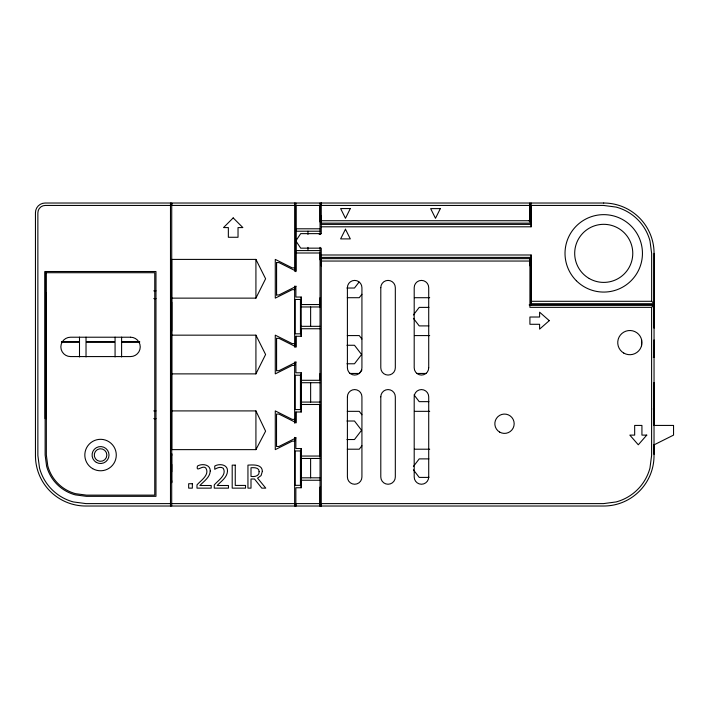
<?xml version="1.0" encoding="UTF-8"?>
<svg xmlns="http://www.w3.org/2000/svg" width="709" height="709" viewBox="0 0 709 709"><rect width="100%" height="100%" fill="white"/><g stroke="black" fill="none" stroke-linecap="round" stroke-linejoin="round"><path stroke-width="1.06" d="M45.128 271.512L45.128 455.045L46.599 466.185A40.573 40.573 0 0 0 75.287 494.873L86.418 496.335L155.971 496.335L155.971 271.512L45.128 271.512L45.128 418.656M171.711 506.022L171.738 203.031L171.702 205.548M295.892 362.237L278.947 370.71L276.528 370.71L276.528 338.326L278.947 338.326L295.892 346.798L295.901 336.252L301.219 336.252L301.21 297.044L295.883 297.044L295.883 286.002M295.883 286.498L278.947 294.962L276.528 294.962L276.528 262.578L278.947 262.578L295.875 271.042L295.857 203.022M294.643 437.799L294.643 441.166L292.223 441.158L275.278 449.63L275.278 410.91L292.223 419.382L294.643 419.373M294.643 422.741L294.643 420.588M294.643 362.139L294.643 365.41L292.223 365.41L275.278 373.882L275.278 335.162L292.223 343.626L294.643 343.626L294.643 346.896L294.643 286.135M294.643 286.392L294.643 289.662L292.223 289.662L275.278 298.134L275.278 259.405L292.223 267.878L294.643 267.878L294.643 271.148M295.866 437.471L295.857 448.54L301.183 448.54L301.174 487.748L295.857 487.748L295.857 506.022L295.857 503.603L320.051 503.603M295.883 423.069L295.892 412L301.228 412L301.236 404.493L301.236 372.792L295.901 372.792L295.892 361.714M301.219 412L301.219 372.792M320.051 373.457L320.051 477.822L301.174 477.822L301.183 448.54M320.051 477.822L320.051 506.022L320.051 487.083M320.051 297.709L320.051 306.962L301.219 306.962M320.051 259.831L320.051 247.352M320.051 234.44L320.051 205.45L295.857 205.45M529.924 265.769L529.933 258.625L321.266 258.625L321.266 506.022L321.266 503.603L603.536 503.603L616.086 501.945A47.893 47.893 0 0 0 649.958 468.073L651.606 455.524L651.606 307.343L654.026 304.923L654.035 307.343M529.915 205.442L321.266 205.442L321.266 203.022L321.266 223.149L529.924 223.149L529.88 203.022L529.907 220.729L321.266 220.729M529.933 258.625L529.915 307.343L651.606 307.343M321.266 226.8L531.121 226.8L531.13 205.442L603.572 205.442L616.13 207.09A47.893 47.893 0 0 1 650.002 240.963L651.651 253.521L651.651 301.298L654.07 303.718L531.147 303.718M531.147 305.331L531.13 254.992L321.266 254.992M654.026 454.389L654.07 253.361A50.339 50.339 0 0 0 603.687 203.022M654.185 444.791L673.55 435.104L673.55 425.427L654.185 425.427L654.185 412.966A9.678 9.678 0 0 0 653.281 408.871M171.711 480.72L171.702 482.661L171.702 453.627L171.693 455.568M171.693 471.902L171.711 464.386M295.901 412L295.875 422.546L278.938 414.074L276.519 414.074L276.519 446.466L278.938 446.466L295.866 437.994M529.915 304.923L654.044 304.923L654.053 328.09L654.07 253.361M641.539 345.744L641.539 339.478M171.72 298.134L255.922 298.134L265.6 278.77L255.922 259.405L171.72 259.405L171.738 449.63L255.922 449.63L265.6 431.169L255.922 410.91L171.738 410.91M171.729 373.882L255.922 373.882L265.6 354.518L255.922 335.162L171.729 335.162M359.002 282.138L354.482 288.031L346.949 288.031M361.9 294.262L359.259 297.709L347.277 297.709M361.9 370.018L359.259 373.457L349.457 373.457M413.409 314.964L419.214 307.387L428.901 307.387M361.9 445.766L359.259 449.205L347.277 449.205M413.409 466.46L419.214 458.883L428.901 458.883M319.147 234.245L321.266 233.633L321.266 216.094M603.731 203.022L45.128 203.022A9.678 9.678 0 0 0 35.45 212.7L35.45 455.683A50.339 50.339 0 0 0 85.789 506.022L603.687 506.022A50.339 50.339 0 0 0 654.026 455.683L654.026 444.623M170.488 205.442L45.287 205.442A7.418 7.418 0 0 0 37.869 212.86L37.869 455.524L39.527 468.073A47.893 47.893 0 0 0 73.39 501.945L85.949 503.603L170.488 503.603M171.738 205.442L294.643 205.442M528.852 220.747L531.059 220.747L531.121 226.8M321.266 224.381L531.121 224.381M295.892 228.794L320.051 228.794M295.875 231.214L320.051 231.214M321.266 233.633L300.696 233.633L295.857 240.892L300.696 248.159L321.266 248.159L321.266 261.045L531.13 261.045M295.875 250.578L320.051 250.578M295.901 252.998L320.051 252.998L320.051 380.29L301.236 380.29M321.266 257.411L531.13 257.411M153.773 290.867L155.971 290.867M414.437 297.709L429.689 297.709M153.773 298.613L155.971 298.613M531.147 301.298L651.651 301.298M320.051 304.542L301.219 304.542L301.219 297.044M529.136 304.923L654.026 304.923M428.901 325.901L419.214 325.901L413.409 318.332M301.219 326.326L320.051 326.326M320.051 328.746L301.219 328.746L301.219 336.252M347.277 335.579L359.259 335.579L361.9 339.026M414.437 335.579L429.689 335.579M61.718 341.694L78.77 341.694M86.755 341.694L114.344 341.694M122.329 341.694L139.7 341.694M61.408 342.181L78.77 342.181M86.755 342.181L114.344 342.181M122.329 342.181L139.7 342.181M346.949 345.265L354.482 345.265L361.581 354.518L354.482 363.779L346.949 363.779M653.29 357.132L654.053 357.132M416.617 373.457L426.419 373.457M301.236 382.718L320.051 382.718M428.901 401.648L419.214 401.648L414.056 394.922M301.236 402.074L320.051 402.074M301.236 404.493L320.051 404.493L320.051 456.047L301.174 456.047M153.773 410.91L155.971 410.91M347.277 411.335L359.259 411.335L361.9 414.774M414.437 411.335L429.689 411.335M153.773 418.656L155.971 418.656M346.949 421.013L354.482 421.013L361.581 430.266L354.482 439.527L346.949 439.527M414.437 449.205L429.689 449.205M301.174 458.466L320.051 458.466M428.901 477.405L419.214 477.405L413.409 469.828M320.051 480.241L301.174 480.241L301.174 487.748M171.711 503.603L294.643 503.603M321.266 258.625L321.266 265.884M295.857 205.442L295.875 271.662M295.883 336.252L295.892 347.321M654.185 412.966L654.185 425.427M654.053 339.921L654.026 357.283M654.026 412.567L654.026 382.709A9.678 9.678 0 0 1 653.742 385.217M531.13 203.022L531.13 220.57M531.13 254.992L531.147 305.038M320.051 203.022L320.051 221.961M310.631 306.962L310.631 326.326M310.639 382.718L310.639 402.074M310.613 458.466L310.613 477.822M307.963 231.214L307.963 234.44M307.963 247.352L307.963 250.578M294.643 203.031L294.643 270.678M294.643 362.299L294.643 423.016M294.643 437.364L294.643 506.022M276.528 262.578L276.528 294.962M276.528 338.326L276.528 370.71M255.922 259.405L255.922 298.134M255.922 335.162L255.922 373.882M255.922 410.91L255.922 449.63M171.702 302.123L171.702 331.165M170.488 203.022L170.488 506.022M121.602 337.147L121.602 356.964M115.071 337.147L115.071 356.964M86.028 337.147L86.028 356.964M79.497 337.147L79.497 356.964M46.342 293.171L46.342 418.656M46.342 272.717L46.342 454.965L47.778 465.866A39.349 39.349 0 0 0 75.606 493.694L86.498 495.13L154.757 495.13L154.757 272.717L46.342 272.717M347.401 396.845L347.401 476.98A7.258 7.258 0 0 0 354.66 484.238A7.258 7.258 0 0 0 361.927 476.98L361.927 396.845A7.258 7.258 0 0 0 354.66 389.578A7.258 7.258 0 0 0 347.401 396.845M347.401 287.668L347.401 367.803A7.258 7.258 0 0 0 354.66 375.061A7.258 7.258 0 0 0 361.927 367.803L361.927 287.668A7.258 7.258 0 0 0 354.66 280.401A7.258 7.258 0 0 0 347.401 287.668M380.804 396.845L380.795 476.98A7.258 7.258 0 0 0 388.062 484.238A7.258 7.258 0 0 0 395.321 476.98L395.321 396.845A7.258 7.258 0 0 0 388.062 389.578A7.258 7.258 0 0 0 380.795 396.845M380.795 287.668L380.795 367.803A7.258 7.258 0 0 0 388.062 375.061A7.258 7.258 0 0 0 395.321 367.803L395.321 287.668A7.258 7.258 0 0 0 388.062 280.401A7.258 7.258 0 0 0 380.795 287.668M210.236 470.989C209.988 477.423 203.873 481.243 199.876 485.497L211.193 485.497L211.193 488.138L196.987 488.138L196.987 484.912C200.753 480.48 209.829 474.968 205.956 468.25C202.969 464.2 195.657 473.275 197.465 466.043C201.985 463.331 210.493 464.351 210.236 470.989M227.509 470.989C227.261 477.423 221.155 481.243 217.158 485.497L228.466 485.497L228.466 488.138L214.269 488.138L214.269 484.912C218.026 480.48 227.11 474.968 223.229 468.25C220.605 466.354 217.184 467.825 214.747 469.323L214.747 466.043C219.285 463.367 227.784 464.368 227.509 470.989M262.348 471.37L261.063 475.606L257.571 478.123L265.76 488.138L261.789 488.138L254.496 478.992L251.004 478.992L251.004 488.138L247.946 488.138L247.946 465.131C252.9 464.847 262.303 464.023 262.348 471.37M259.148 471.609C259.591 476.191 254.425 476.98 251.004 476.439L251.004 467.754C253.937 467.55 259.281 467.391 259.148 471.609M350.308 208.57L345.469 218.31L340.621 208.57L350.308 208.57M345.469 229.22L340.621 238.898L350.308 238.898L345.469 229.22M440.333 208.623L435.494 218.31L430.655 208.623L440.333 208.632M646.768 435.113L638.295 444.791L629.831 435.113L634.67 435.113L634.67 425.427L641.929 425.427L641.929 435.113L646.768 435.113M233.19 217.902L223.512 227.589L228.351 227.589L228.351 237.267L238.029 237.267L238.029 227.589L242.868 227.589L233.19 217.902M549.28 320.654L539.602 329.127L539.602 324.288L529.915 324.288L529.915 317.02L539.602 317.02L539.602 312.182L549.28 320.654M300.448 299.464L295.13 299.464L295.13 333.824L300.448 333.824L300.448 299.464M130.562 337.218L70.545 337.218A9.678 9.678 0 0 0 60.859 346.896A9.678 9.678 0 0 0 70.545 356.574L130.562 356.574A9.678 9.678 0 0 0 140.24 346.896A9.678 9.678 0 0 0 130.562 337.218M300.448 375.212L295.13 375.212L295.13 409.58L300.448 409.58L300.448 375.212M300.448 450.959L295.13 450.959L295.13 485.328L300.448 485.328L300.448 450.959M235.255 465.131L232.197 465.131L232.197 488.138L245.536 488.138L245.536 485.426L235.255 485.426L235.255 465.131M192.352 483.733L188.665 483.733L188.665 488.138L192.352 488.138L192.352 483.733M428.715 367.803L428.715 287.668A7.258 7.258 0 0 0 421.456 280.401A7.258 7.258 0 0 0 414.198 287.668L414.198 367.803A7.258 7.258 0 0 0 421.456 375.061A7.258 7.258 0 0 0 428.715 367.803M428.715 476.98L428.715 396.845A7.258 7.258 0 0 0 421.456 389.578A7.258 7.258 0 0 0 414.198 396.845L414.198 476.98A7.258 7.258 0 0 0 421.456 484.238A7.258 7.258 0 0 0 428.715 476.98M92.684 468.667A15.731 15.731 0 0 0 116.285 455.045A15.731 15.731 0 0 0 92.684 441.423A15.731 15.731 0 0 0 92.684 468.667M96.318 462.383A8.473 8.473 0 0 0 109.018 455.045A8.473 8.473 0 0 0 96.318 447.707A8.473 8.473 0 0 0 96.318 462.383M499.677 432.109A9.669 9.669 0 0 0 514.176 423.734A9.669 9.669 0 0 0 499.677 415.359A9.669 9.669 0 0 0 499.677 432.109M623.796 353.091A12.097 12.097 0 0 0 641.946 342.607A12.097 12.097 0 0 0 623.796 332.131A12.097 12.097 0 0 0 623.796 353.091M97.408 460.495A6.292 6.292 0 0 0 106.846 455.045A6.292 6.292 0 0 0 97.408 449.595A6.292 6.292 0 0 0 97.408 460.495M589.214 278.513A29.042 29.042 0 0 0 632.774 253.361A29.042 29.042 0 0 0 589.214 228.209A29.042 29.042 0 0 0 589.214 278.513M576.355 280.737A38.72 38.72 0 0 0 641.131 263.385A38.72 38.72 0 0 0 593.708 215.961A38.72 38.72 0 0 0 576.355 280.737"/></g></svg>
